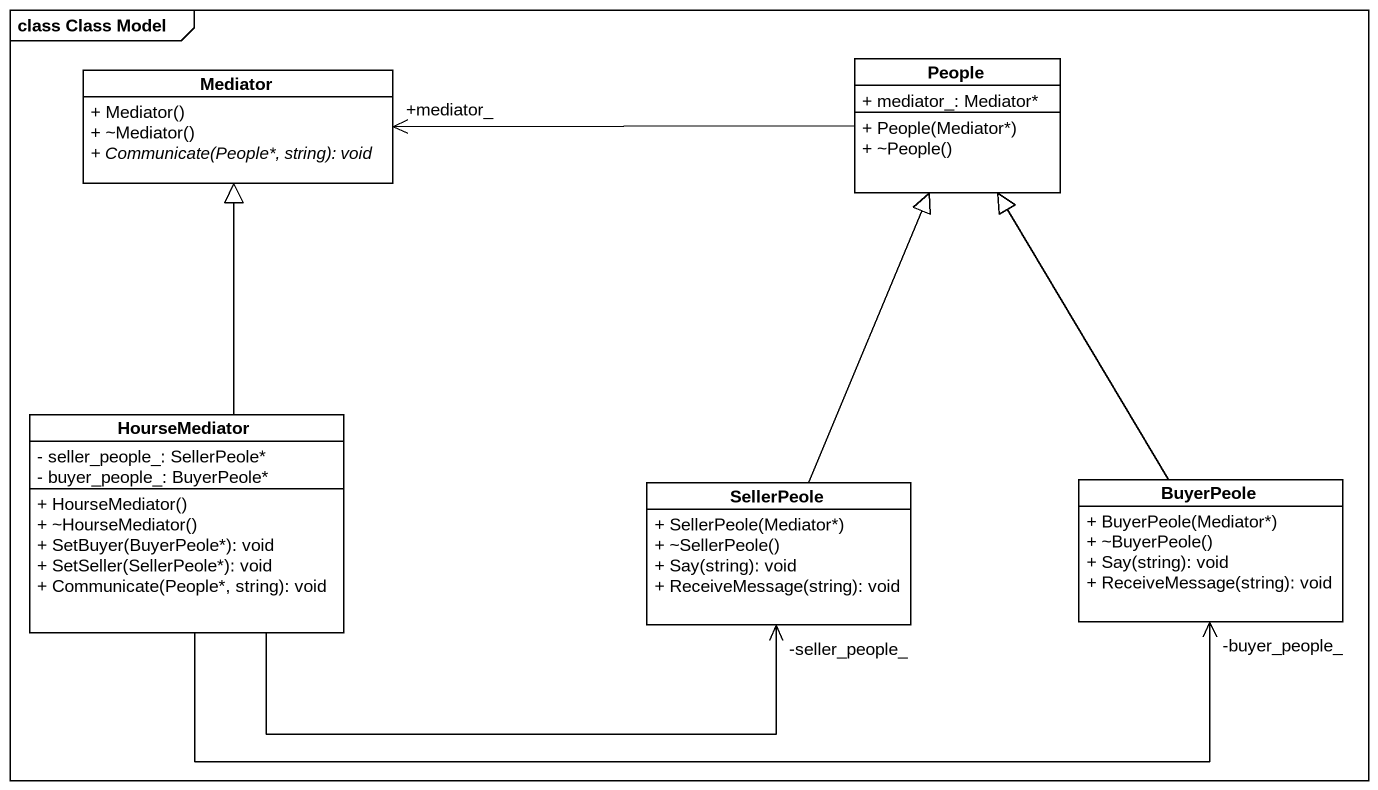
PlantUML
@startuml
mainframe class Class Model
hide circle
hide empty members
skinparam classAttributeIconSize 0
class People {
  + mediator_: Mediator*
  + People(Mediator*)
  + ~People()
}
class Mediator {
  + Mediator()
  + ~Mediator()
  {abstract} + Communicate(People*, string): void
}
class HourseMediator {
  - seller_people_: SellerPeole*
  - buyer_people_: BuyerPeole*
  + HourseMediator()
  + ~HourseMediator()
  + SetBuyer(BuyerPeole*): void
  + SetSeller(SellerPeole*): void
  + Communicate(People*, string): void
}
class SellerPeole {
  + SellerPeole(Mediator*)
  + ~SellerPeole()
  + Say(string): void
  + ReceiveMessage(string): void
}
class BuyerPeole {
  + BuyerPeole(Mediator*)
  + ~BuyerPeole()
  + Say(string): void
  + ReceiveMessage(string): void
}
People -left-> "+mediator_" Mediator
HourseMediator -up-|> Mediator
HourseMediator -right-> "-seller_people_" SellerPeole
HourseMediator -right-> "-buyer_people_" BuyerPeole
SellerPeole -up-|> People
BuyerPeole -up-|> People
@enduml
